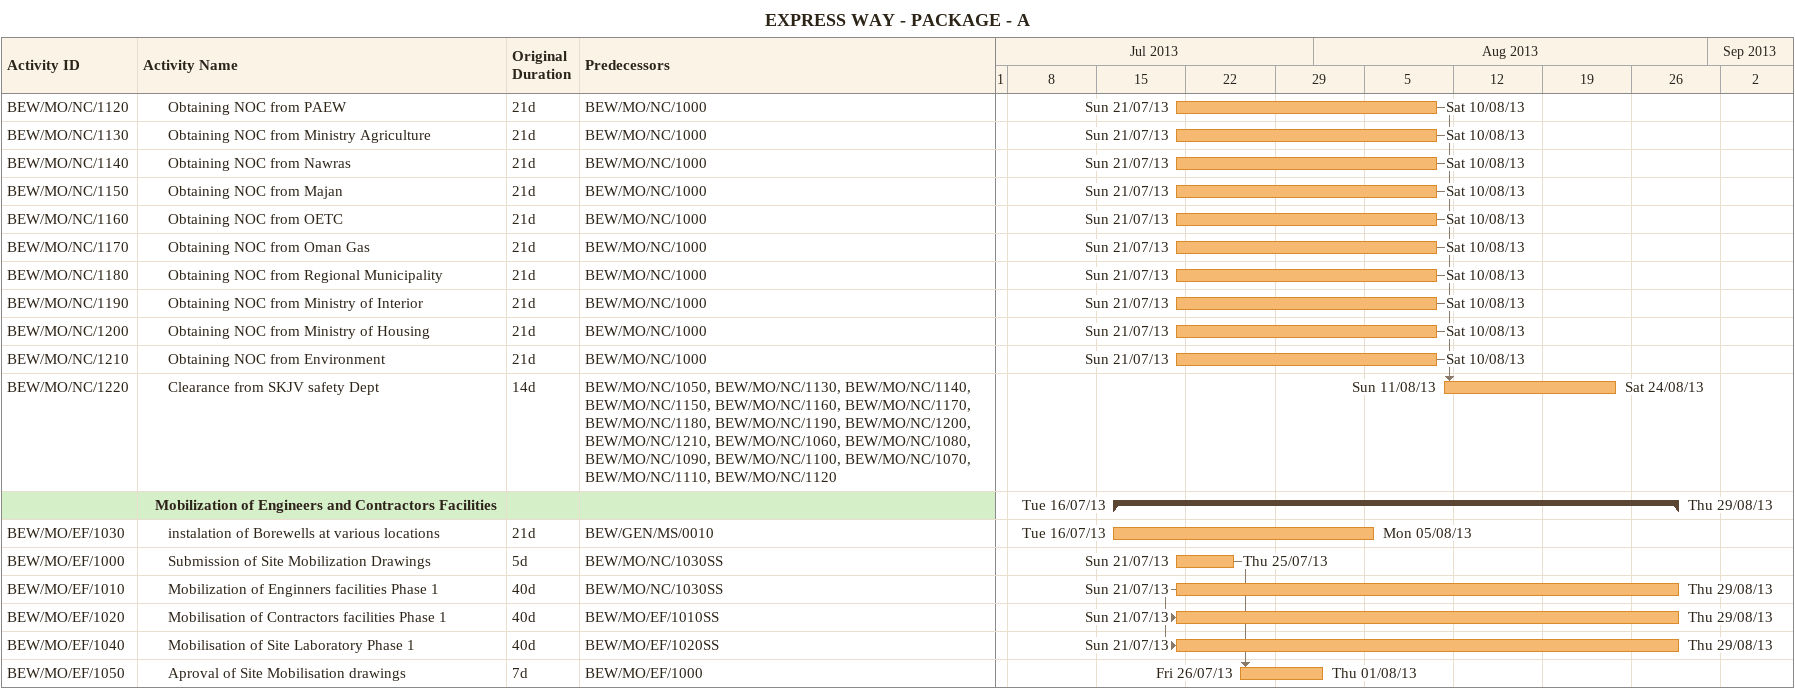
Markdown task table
EXPRESS WAY - PACKAGE - A

| ID | Level | Task | Original duration | Start | Finish | Predecessors |
|---|---|---|---|---|---|---|
| BEW/MO/NC/1120 | 3 | Obtaining NOC from PAEW | 21d | 2013-07-21 | 2013-08-10 | BEW/MO/NC/1000 |
| BEW/MO/NC/1130 | 3 | Obtaining NOC from Ministry Agriculture | 21d | 2013-07-21 | 2013-08-10 | BEW/MO/NC/1000 |
| BEW/MO/NC/1140 | 3 | Obtaining NOC from Nawras | 21d | 2013-07-21 | 2013-08-10 | BEW/MO/NC/1000 |
| BEW/MO/NC/1150 | 3 | Obtaining NOC from Majan | 21d | 2013-07-21 | 2013-08-10 | BEW/MO/NC/1000 |
| BEW/MO/NC/1160 | 3 | Obtaining NOC from OETC | 21d | 2013-07-21 | 2013-08-10 | BEW/MO/NC/1000 |
| BEW/MO/NC/1170 | 3 | Obtaining NOC from Oman Gas | 21d | 2013-07-21 | 2013-08-10 | BEW/MO/NC/1000 |
| BEW/MO/NC/1180 | 3 | Obtaining NOC from Regional Municipality | 21d | 2013-07-21 | 2013-08-10 | BEW/MO/NC/1000 |
| BEW/MO/NC/1190 | 3 | Obtaining NOC from Ministry of Interior | 21d | 2013-07-21 | 2013-08-10 | BEW/MO/NC/1000 |
| BEW/MO/NC/1200 | 3 | Obtaining NOC from Ministry of Housing | 21d | 2013-07-21 | 2013-08-10 | BEW/MO/NC/1000 |
| BEW/MO/NC/1210 | 3 | Obtaining NOC from Environment | 21d | 2013-07-21 | 2013-08-10 | BEW/MO/NC/1000 |
| BEW/MO/NC/1220 | 3 | Clearance from SKJV safety Dept | 14d | 2013-08-11 | 2013-08-24 | BEW/MO/NC/1050, BEW/MO/NC/1130, BEW/MO/NC/1140, BEW/MO/NC/1150, BEW/MO/NC/1160, BEW/MO/NC/1170, BEW/MO/NC/1180, BEW/MO/NC/1190, BEW/MO/NC/1200, BEW/MO/NC/1210, BEW/MO/NC/1060, BEW/MO/NC/1080, BEW/MO/NC/1090, BEW/MO/NC/1100, BEW/MO/NC/1070, BEW/MO/NC/1110, BEW/MO/NC/1120 |
|  | 2 | **Mobilization of Engineers and Contractors Facilities** |  | 2013-07-16 | 2013-08-29 |  |
| BEW/MO/EF/1030 | 3 | instalation of Borewells at various locations | 21d | 2013-07-16 | 2013-08-05 | BEW/GEN/MS/0010 |
| BEW/MO/EF/1000 | 3 | Submission of Site Mobilization Drawings | 5d | 2013-07-21 | 2013-07-25 | BEW/MO/NC/1030SS |
| BEW/MO/EF/1010 | 3 | Mobilization of Enginners facilities Phase 1 | 40d | 2013-07-21 | 2013-08-29 | BEW/MO/NC/1030SS |
| BEW/MO/EF/1020 | 3 | Mobilisation of Contractors facilities Phase 1 | 40d | 2013-07-21 | 2013-08-29 | BEW/MO/EF/1010SS |
| BEW/MO/EF/1040 | 3 | Mobilisation of Site Laboratory Phase 1 | 40d | 2013-07-21 | 2013-08-29 | BEW/MO/EF/1020SS |
| BEW/MO/EF/1050 | 3 | Aproval of Site Mobilisation drawings | 7d | 2013-07-26 | 2013-08-01 | BEW/MO/EF/1000 |
